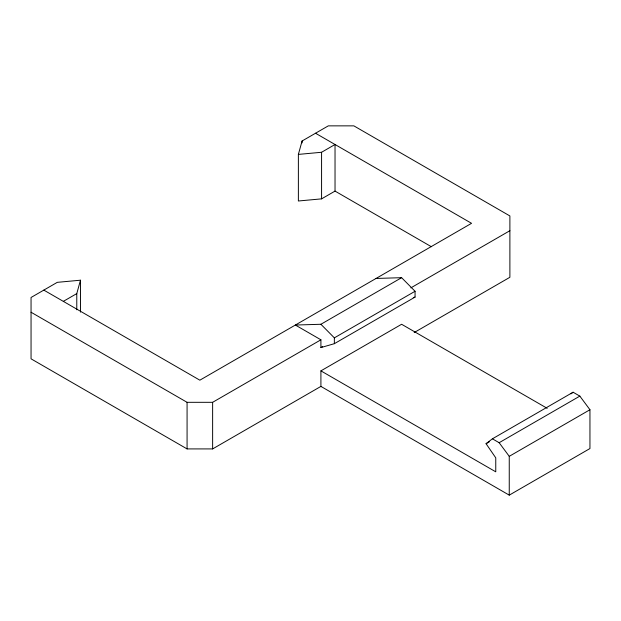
<?xml version="1.0" encoding="UTF-8"?>
<svg xmlns="http://www.w3.org/2000/svg" width="621" height="621" viewBox="0 0 621 621"><rect width="100%" height="100%" fill="white"/><g stroke="black" fill="none" stroke-linecap="round" stroke-linejoin="round"><path stroke-width="0.93" d="M76.779 309.763L76.779 293.601L80.482 280.203L57.279 282.338L31.05 297.482L31.05 358.829L187.076 448.913L212.63 448.913L320.91 386.402L509.251 495.139L589.95 448.541L589.95 409.736L579.843 396.113L573.105 392.224L492.399 438.814L486.057 443.697L495.76 457.84L495.76 471.82L320.91 370.869L320.91 386.402M431.347 246.708L335.03 191.097L321.577 198.86L298.375 200.994L298.375 154.404L302.078 141.006L328.307 125.861L353.861 125.861L509.888 215.945L509.888 277.292L414.199 332.538M570.986 393.846L573.105 392.224M63.334 301.364L76.779 293.601M298.375 154.404L321.577 152.269L335.03 144.499L335.03 191.097M320.91 324.271L401.608 277.68L415.061 291.272L415.061 297.094L334.354 343.685L320.91 347.574L320.91 339.803L295.348 325.047L320.91 324.271L334.354 337.863L334.354 343.685M31.05 312.239L187.076 402.315L212.63 402.315L320.91 339.803M410.846 287.88L509.888 230.701M334.354 337.863L415.061 291.272M320.91 347.574L322.571 346.611M320.91 370.869L401.608 324.271L547.186 408.323M486.057 443.697L489.387 441.772M492.399 438.814L499.144 442.711L579.843 396.113M509.251 495.139L509.251 456.326L589.95 409.736M413.268 297.614L415.061 297.094M376.054 278.456L401.608 277.68M315.53 133.243L471.549 223.319L199.853 380.184L43.827 290.108M499.144 442.711L509.251 456.326M321.577 152.269L321.577 198.86M302.078 141.006L302.078 142.908M212.63 402.315L212.63 448.913M187.076 402.315L187.076 448.913M80.482 280.203L80.482 312.146"/></g></svg>
